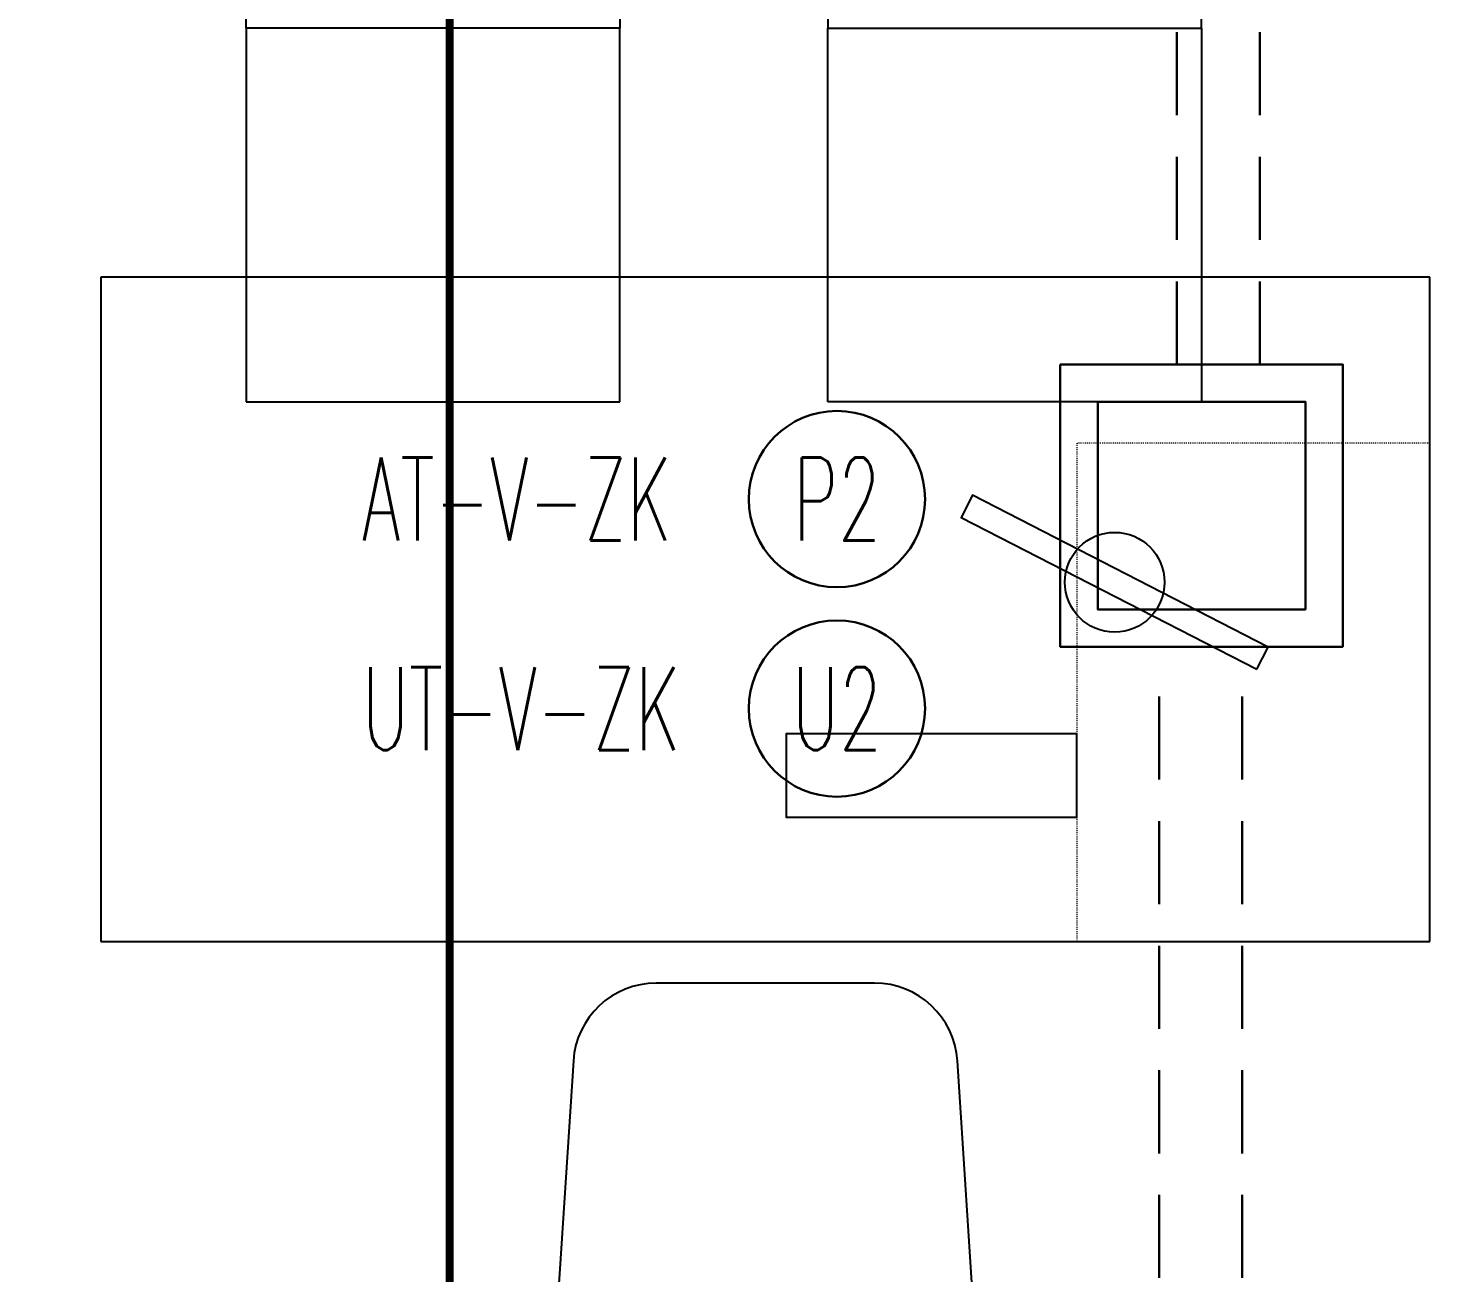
# Model space of a CAD drawing. Extents: x -1439 to 34962, y -872 to 8330.
# Drawn here: x 2882.1 to 3050.8, y 1877.6 to 2027.5 of the extents above; entities that cross this region are included whole.
import ezdxf
from ezdxf.enums import TextEntityAlignment as Align

# ---------------------------------------------------------------- set-up
doc = ezdxf.new("R2010")
doc.units = 0
for name, pattern in [('DOT2', [0.125, 0, -0.125]), ('HIDDEN', [0.375, 0.25, -0.125]), ('HIDDEN2', [4.7625, 3.175, -1.5875])]:
    doc.linetypes.add(name, pattern=pattern)
doc.layers.get('0').update_dxf_attribs({"color": 9, "lineweight": 9})
for name, color, linetype, lineweight in [('05', 9, 'Continuous', 9), ('21', 9, 'Continuous', 9), ('E-KABLO', 7, 'Continuous', 30), ('E-YAZI', 7, 'Continuous', 30)]:
    doc.layers.add(name, color=color, linetype=linetype, lineweight=lineweight)
doc.styles.add('E-YAZI', font='txttw.shx')

# ---------------------------------------------------------------- blocks, each defined once
blk = doc.blocks.new('160lıkcalismamasa-vw')
at = {"lineweight": -3, "ltscale": 0.5}
for p, q in [((2355.98, 2657.5), (2355.98, 2662.5)), ((2400.98, 2662.5), (2400.98, 2657.5)), ((2425.98, 2662.5), (2425.98, 2657.5)), ((2470.98, 2657.5), (2470.98, 2662.5)), ((2400.98, 2657.5), (2355.98, 2657.5)), ((2355.98, 2657.5), (2355.98, 2612.5)), ((2400.98, 2657.5), (2355.98, 2657.5)), ((2400.98, 2612.5), (2400.98, 2657.5)), ((2425.98, 2657.5), (2470.98, 2657.5)), ((2425.98, 2612.5), (2425.98, 2657.5)), ((2425.98, 2657.5), (2470.98, 2657.5)), ((2470.98, 2657.5), (2470.98, 2612.5)), ((2498.48, 2627.5), (2338.48, 2627.5)), ((2338.48, 2627.5), (2338.48, 2547.5)), ((2498.48, 2547.5), (2498.48, 2627.5)), ((2355.98, 2612.5), (2400.98, 2612.5)), ((2470.98, 2612.5), (2425.98, 2612.5)), ((2338.48, 2547.5), (2498.48, 2547.5))]:
    blk.add_line(p, q, dxfattribs=at)
for points in [[(2477.64, 2580.3), (2479.01, 2582.97), (2443.42, 2601.24), (2442.05, 2598.58)], [(2455.98, 2562.5), (2455.98, 2572.5), (2420.98, 2572.5), (2420.98, 2562.5)]]:
    blk.add_lwpolyline(points, close=True, dxfattribs=at)
blk.add_lwpolyline([(2392.98, 2496.5), (2443.98, 2496.5), (2441.59, 2533.15, 0.395265), (2431.61, 2542.5), (2405.34, 2542.5, 0.395265), (2395.37, 2533.15)], format="xyb", close=True, dxfattribs=at)
blk.add_circle((2460.53, 2590.77), 6, dxfattribs=at)
at = {"layer": '05', "linetype": 'DOT2'}
for p, q in [((2498.48, 2607.5), (2455.98, 2607.5)), ((2455.98, 2607.5), (2455.98, 2547.5)), ((2498.48, 2547.5), (2498.48, 2607.5)), ((2455.98, 2547.5), (2498.48, 2547.5))]:
    blk.add_line(p, q, dxfattribs=at)
blk = doc.blocks.new('E-DÖŞEME BUAT')
at = {"layer": 'E-YAZI', "color": 3}
blk.add_lwpolyline([(-34, 34), (0, 34), (0, 0), (-34, 0)], close=True, dxfattribs=at)
at = {"layer": 'E-YAZI', "color": 5}
blk.add_lwpolyline([(-29.5, 29.5), (-4.5, 29.5), (-4.5, 4.5), (-29.5, 4.5)], close=True, dxfattribs=at)

msp = doc.modelspace()

# ---------------------------------------------------------------- linework, layer by layer
at = {"layer": '21', "linetype": 'HIDDEN2', "ltscale": 0.1, "const_width": 1}
msp.add_lwpolyline([(2932.84, 1702.5), (2713.84, 1702.5), (2713.84, 2152.5), (2932.84, 2152.5)], close=True, dxfattribs=at)
at = {"layer": 'E-KABLO', "color": 6, "linetype": 'HIDDEN', "ltscale": 40}
for p, q in [((3020.35, 1987), (3020.35, 2218.57)), ((3018.25, 1682), (3018.25, 1951.53))]:
    msp.add_line(p, q, dxfattribs=at)
at = {"layer": 'E-KABLO', "color": 4, "linetype": 'HIDDEN', "ltscale": 40}
for p, q in [((3030.35, 1987), (3030.35, 2218.57)), ((3028.25, 1682), (3028.25, 1951.53))]:
    msp.add_line(p, q, dxfattribs=at)
at = {"layer": 'E-KABLO', "color": 7, "linetype": 'Continuous'}
for centre in [(2979.46, 1970.78), (2979.46, 1945.56)]:
    msp.add_circle(centre, 10.61, dxfattribs=at)

# ---------------------------------------------------------------- block references
at = {"layer": '05'}
msp.add_blockref('160lıkcalismamasa-vw', (552.36, -630), dxfattribs=at)
at = {"layer": 'E-YAZI', "color": 1}
msp.add_blockref('E-DÖŞEME BUAT', (3040.34, 1953), dxfattribs=at)

# ---------------------------------------------------------------- texts
at = {"layer": 'E-KABLO', "color": 3, "linetype": 'Continuous', "style": 'E-YAZI', "width": 0.6}
for s, p in [('P2', (2979.46, 1970.78)), ('U2', (2979.46, 1945.56))]:
    msp.add_text(s, height=10, dxfattribs=at).set_placement(p, align=Align.MIDDLE_CENTER)
at = {"layer": 'E-YAZI', "color": 3, "style": 'E-YAZI', "width": 0.6}
for s, p in [('AT-V-ZK', (2922.28, 1965.78, 0)), ('UT-V-ZK', (2922.28, 1940.56, 0))]:
    msp.add_text(s, height=10, dxfattribs=at).set_placement(p)

doc.saveas('drawing.dxf')
